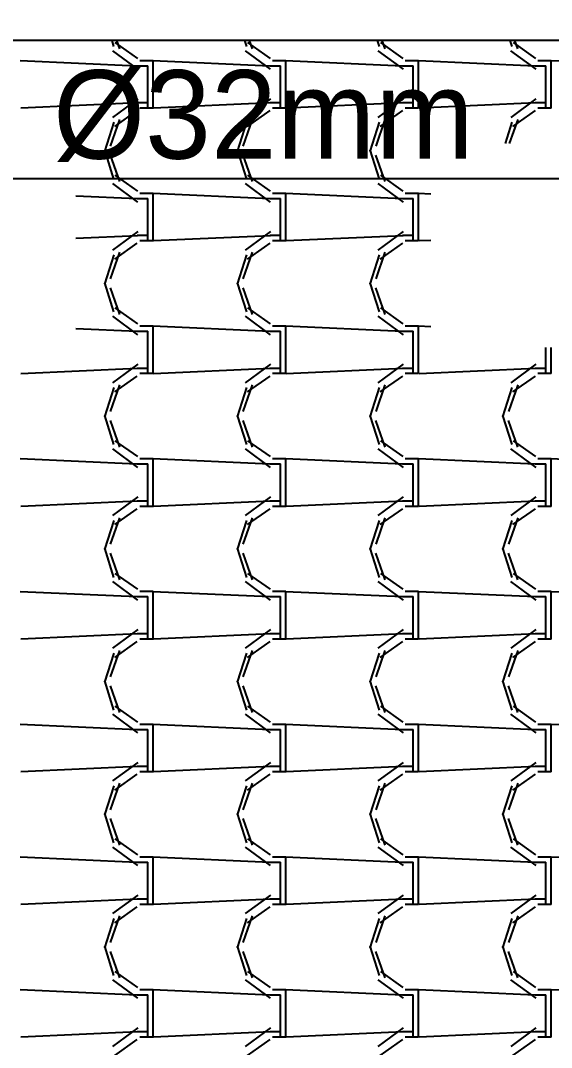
# Model space of a CAD drawing. Header units: millimetres. Extents: x -336 to -33, y -135 to 770.
# Drawn here: x -176.751 to -175.551, y 719.557 to 721.879 of the extents above; entities that cross this region are included whole.
import ezdxf
from ezdxf.enums import TextEntityAlignment as Align

# ---------------------------------------------------------------- set-up
doc = ezdxf.new("R2010")
doc.units = ezdxf.units.MM
doc.header["$LTSCALE"] = 50
doc.header["$MEASUREMENT"] = 0
for name, color, linetype in [('-HIDRO', 8, 'CONTINUOUS'), ('AF', 5, 'CONTINUOUS'), ('TEXTO', 4, 'CONTINUOUS')]:
    doc.layers.add(name, color=color, linetype=linetype)

msp = doc.modelspace()

# ---------------------------------------------------------------- linework, layer by layer
at = {"layer": '-HIDRO', "linetype": 'Continuous'}
for p, q in [((-176.5449, 721.8333), (-176.5407, 721.8201)), ((-176.5379, 721.829), (-176.4869, 721.793)), ((-176.5343, 721.8333), (-176.5278, 721.8146)), ((-176.2449, 721.8333), (-176.2407, 721.8201)), ((-176.2379, 721.829), (-176.1869, 721.793)), ((-176.2343, 721.8333), (-176.2278, 721.8146)), ((-175.9449, 721.8333), (-175.9407, 721.8201)), ((-175.9379, 721.829), (-175.8869, 721.793)), ((-175.9343, 721.8333), (-175.9278, 721.8146)), ((-175.6449, 721.8333), (-175.6407, 721.8201)), ((-175.6379, 721.829), (-175.5869, 721.793)), ((-175.6343, 721.8333), (-175.6278, 721.8146)), ((-176.5436, 721.8105), (-176.4866, 721.7685)), ((-176.2436, 721.8105), (-176.1866, 721.7685)), ((-175.9436, 721.8105), (-175.8866, 721.7685)), ((-175.6436, 721.8105), (-175.5866, 721.7685)), ((-176.4879, 721.7757), (-176.752, 721.7877)), ((-176.4817, 721.7885), (-176.4517, 721.7885)), ((-176.1879, 721.7757), (-176.4519, 721.7877)), ((-176.4517, 721.6925), (-176.4517, 721.7885)), ((-176.1817, 721.7885), (-176.1517, 721.7885)), ((-175.8879, 721.7757), (-176.1519, 721.7877)), ((-176.1517, 721.6925), (-176.1517, 721.7885)), ((-175.8817, 721.7885), (-175.8517, 721.7885)), ((-175.5879, 721.7757), (-175.8519, 721.7877)), ((-175.8517, 721.6925), (-175.8517, 721.7885)), ((-175.5817, 721.7885), (-175.5517, 721.7885)), ((-175.2879, 721.7757), (-175.5519, 721.7877)), ((-175.5517, 721.6925), (-175.5517, 721.7885)), ((-176.4877, 721.7765), (-176.4637, 721.7765)), ((-176.4637, 721.6925), (-176.4637, 721.7765)), ((-176.1877, 721.7765), (-176.1637, 721.7765)), ((-176.1637, 721.6925), (-176.1637, 721.7765)), ((-175.8877, 721.7765), (-175.8637, 721.7765)), ((-175.8637, 721.6925), (-175.8637, 721.7765)), ((-175.5877, 721.7765), (-175.5637, 721.7765)), ((-175.5637, 721.6925), (-175.5637, 721.7765)), ((-176.4865, 721.6924), (-176.7505, 721.6804)), ((-176.4863, 721.7019), (-176.5433, 721.6599)), ((-176.4637, 721.6925), (-176.4877, 721.6925)), ((-176.4637, 721.6805), (-176.4637, 721.6925)), ((-176.4517, 721.6805), (-176.4517, 721.6925)), ((-176.1865, 721.6924), (-176.4505, 721.6804)), ((-176.1863, 721.7019), (-176.2433, 721.6599)), ((-176.1637, 721.6925), (-176.1877, 721.6925)), ((-176.1637, 721.6805), (-176.1637, 721.6925)), ((-176.1517, 721.6805), (-176.1517, 721.6925)), ((-175.8865, 721.6924), (-176.1505, 721.6804)), ((-175.8863, 721.7019), (-175.9433, 721.6599)), ((-175.8637, 721.6925), (-175.8877, 721.6925)), ((-175.8637, 721.6805), (-175.8637, 721.6925)), ((-175.8517, 721.6805), (-175.8517, 721.6925)), ((-175.5865, 721.6924), (-175.8505, 721.6804)), ((-175.5863, 721.7019), (-175.6433, 721.6599)), ((-175.5637, 721.6925), (-175.5877, 721.6925)), ((-175.5637, 721.6805), (-175.5637, 721.6925)), ((-175.5517, 721.6805), (-175.5517, 721.6925)), ((-176.4879, 721.6752), (-176.5389, 721.6392)), ((-176.4517, 721.6805), (-176.4817, 721.6805)), ((-176.1879, 721.6752), (-176.2389, 721.6392)), ((-176.1517, 721.6805), (-176.1817, 721.6805)), ((-175.8879, 721.6752), (-175.9389, 721.6392)), ((-175.8517, 721.6805), (-175.8817, 721.6805)), ((-175.5879, 721.6752), (-175.6389, 721.6392)), ((-175.5517, 721.6805), (-175.5817, 721.6805)), ((-176.5405, 721.6489), (-176.5615, 721.5829)), ((-176.5274, 721.6549), (-176.5484, 721.5949)), ((-176.2405, 721.6489), (-176.2615, 721.5829)), ((-176.2274, 721.6549), (-176.2484, 721.5949)), ((-175.9405, 721.6489), (-175.9615, 721.5829)), ((-175.9274, 721.6549), (-175.9484, 721.5949)), ((-175.6405, 721.6489), (-175.6559, 721.6004)), ((-175.6274, 721.6549), (-175.6465, 721.6004)), ((-176.5617, 721.5861), (-176.5407, 721.5201)), ((-176.5488, 721.5746), (-176.5278, 721.5146)), ((-176.2617, 721.5861), (-176.2407, 721.5201)), ((-176.2488, 721.5746), (-176.2278, 721.5146)), ((-175.9617, 721.5861), (-175.9407, 721.5201)), ((-175.9488, 721.5746), (-175.9278, 721.5146)), ((-176.5379, 721.529), (-176.4869, 721.493)), ((-176.2379, 721.529), (-176.1869, 721.493)), ((-175.9379, 721.529), (-175.8869, 721.493)), ((-176.5436, 721.5105), (-176.4866, 721.4685)), ((-176.2436, 721.5105), (-176.1866, 721.4685)), ((-175.9436, 721.5105), (-175.8866, 721.4685)), ((-176.488, 721.4757), (-176.6265, 721.482)), ((-176.4817, 721.4885), (-176.4517, 721.4885)), ((-176.188, 721.4757), (-176.452, 721.4877)), ((-176.4517, 721.3925), (-176.4517, 721.4885)), ((-176.1817, 721.4885), (-176.1517, 721.4885)), ((-175.888, 721.4757), (-176.152, 721.4877)), ((-176.1517, 721.3925), (-176.1517, 721.4885)), ((-175.8817, 721.4885), (-175.8517, 721.4885)), ((-175.8236, 721.4864), (-175.852, 721.4877)), ((-175.8517, 721.3925), (-175.8517, 721.4885)), ((-176.4877, 721.4765), (-176.4637, 721.4765)), ((-176.4637, 721.3925), (-176.4637, 721.4765)), ((-176.1877, 721.4765), (-176.1637, 721.4765)), ((-176.1637, 721.3925), (-176.1637, 721.4765)), ((-175.8877, 721.4765), (-175.8637, 721.4765)), ((-175.8637, 721.3925), (-175.8637, 721.4765)), ((-176.4865, 721.3924), (-176.6265, 721.3861)), ((-176.4863, 721.4019), (-176.5433, 721.3599)), ((-176.4637, 721.3925), (-176.4877, 721.3925)), ((-176.4637, 721.3805), (-176.4637, 721.3925)), ((-176.4517, 721.3805), (-176.4517, 721.3925)), ((-176.1865, 721.3924), (-176.4505, 721.3804)), ((-176.1863, 721.4019), (-176.2433, 721.3599)), ((-176.1637, 721.3925), (-176.1877, 721.3925)), ((-176.1637, 721.3805), (-176.1637, 721.3925)), ((-176.1517, 721.3805), (-176.1517, 721.3925)), ((-175.8865, 721.3924), (-176.1505, 721.3804)), ((-175.8863, 721.4019), (-175.9433, 721.3599)), ((-175.8637, 721.3925), (-175.8877, 721.3925)), ((-175.8637, 721.3805), (-175.8637, 721.3925)), ((-175.8517, 721.3805), (-175.8517, 721.3925)), ((-176.4879, 721.3752), (-176.5389, 721.3392)), ((-176.4517, 721.3805), (-176.4817, 721.3805)), ((-176.1879, 721.3752), (-176.2389, 721.3392)), ((-176.1517, 721.3805), (-176.1817, 721.3805)), ((-175.8879, 721.3752), (-175.9389, 721.3392)), ((-175.8517, 721.3805), (-175.8817, 721.3805)), ((-175.8236, 721.3816), (-175.8505, 721.3804)), ((-176.5405, 721.3489), (-176.5615, 721.2829)), ((-176.5274, 721.3549), (-176.5484, 721.2949)), ((-176.2405, 721.3489), (-176.2615, 721.2829)), ((-176.2274, 721.3549), (-176.2484, 721.2949)), ((-175.9405, 721.3489), (-175.9615, 721.2829)), ((-175.9274, 721.3549), (-175.9484, 721.2949)), ((-176.5617, 721.2861), (-176.5407, 721.2201)), ((-176.5488, 721.2746), (-176.5278, 721.2146)), ((-176.2617, 721.2861), (-176.2407, 721.2201)), ((-176.2488, 721.2746), (-176.2278, 721.2146)), ((-175.9617, 721.2861), (-175.9407, 721.2201)), ((-175.9488, 721.2746), (-175.9278, 721.2146)), ((-176.5379, 721.229), (-176.4869, 721.193)), ((-176.2379, 721.229), (-176.1869, 721.193)), ((-175.9379, 721.229), (-175.8869, 721.193)), ((-176.5436, 721.2105), (-176.4866, 721.1685)), ((-176.2436, 721.2105), (-176.1866, 721.1685)), ((-175.9436, 721.2105), (-175.8866, 721.1685)), ((-176.488, 721.1757), (-176.6265, 721.182)), ((-176.4817, 721.1885), (-176.4517, 721.1885)), ((-176.188, 721.1757), (-176.452, 721.1877)), ((-176.4517, 721.0925), (-176.4517, 721.1885)), ((-176.1817, 721.1885), (-176.1517, 721.1885)), ((-175.888, 721.1757), (-176.152, 721.1877)), ((-176.1517, 721.0925), (-176.1517, 721.1885)), ((-175.8817, 721.1885), (-175.8517, 721.1885)), ((-175.8236, 721.1864), (-175.852, 721.1877)), ((-175.8517, 721.0925), (-175.8517, 721.1885)), ((-176.4877, 721.1765), (-176.4637, 721.1765)), ((-176.4637, 721.0925), (-176.4637, 721.1765)), ((-176.1877, 721.1765), (-176.1637, 721.1765)), ((-176.1637, 721.0925), (-176.1637, 721.1765)), ((-175.8877, 721.1765), (-175.8637, 721.1765)), ((-175.8637, 721.0925), (-175.8637, 721.1765)), ((-175.5637, 721.0925), (-175.5637, 721.1397)), ((-175.5517, 721.0925), (-175.5517, 721.1397)), ((-176.4865, 721.0924), (-176.7505, 721.0804)), ((-176.4863, 721.1019), (-176.5433, 721.0599)), ((-176.4637, 721.0925), (-176.4877, 721.0925)), ((-176.4637, 721.0805), (-176.4637, 721.0925)), ((-176.4517, 721.0805), (-176.4517, 721.0925)), ((-176.1865, 721.0924), (-176.4505, 721.0804)), ((-176.1863, 721.1019), (-176.2433, 721.0599)), ((-176.1637, 721.0925), (-176.1877, 721.0925)), ((-176.1637, 721.0805), (-176.1637, 721.0925)), ((-176.1517, 721.0805), (-176.1517, 721.0925)), ((-175.8865, 721.0924), (-176.1505, 721.0804)), ((-175.8863, 721.1019), (-175.9433, 721.0599)), ((-175.8637, 721.0925), (-175.8877, 721.0925)), ((-175.8637, 721.0805), (-175.8637, 721.0925)), ((-175.8517, 721.0805), (-175.8517, 721.0925)), ((-175.5865, 721.0924), (-175.8505, 721.0804)), ((-175.5863, 721.1019), (-175.6433, 721.0599)), ((-175.5637, 721.0925), (-175.5877, 721.0925)), ((-175.5637, 721.0805), (-175.5637, 721.0925)), ((-175.5517, 721.0805), (-175.5517, 721.0925)), ((-176.4879, 721.0752), (-176.5389, 721.0392)), ((-176.4517, 721.0805), (-176.4817, 721.0805)), ((-176.1879, 721.0752), (-176.2389, 721.0392)), ((-176.1517, 721.0805), (-176.1817, 721.0805)), ((-175.8879, 721.0752), (-175.9389, 721.0392)), ((-175.8517, 721.0805), (-175.8817, 721.0805)), ((-175.5879, 721.0752), (-175.6389, 721.0392)), ((-175.5517, 721.0805), (-175.5817, 721.0805)), ((-176.5405, 721.0489), (-176.5615, 720.9829)), ((-176.5274, 721.0549), (-176.5484, 720.9949)), ((-176.2405, 721.0489), (-176.2615, 720.9829)), ((-176.2274, 721.0549), (-176.2484, 720.9949)), ((-175.9405, 721.0489), (-175.9615, 720.9829)), ((-175.9274, 721.0549), (-175.9484, 720.9949)), ((-175.6405, 721.0489), (-175.6615, 720.9829)), ((-175.6274, 721.0549), (-175.6484, 720.9949)), ((-176.5617, 720.9861), (-176.5407, 720.9201)), ((-176.5488, 720.9746), (-176.5278, 720.9146)), ((-176.2617, 720.9861), (-176.2407, 720.9201)), ((-176.2488, 720.9746), (-176.2278, 720.9146)), ((-175.9617, 720.9861), (-175.9407, 720.9201)), ((-175.9488, 720.9746), (-175.9278, 720.9146)), ((-175.6617, 720.9861), (-175.6407, 720.9201)), ((-175.6488, 720.9746), (-175.6278, 720.9146)), ((-176.5379, 720.929), (-176.4869, 720.893)), ((-176.2379, 720.929), (-176.1869, 720.893)), ((-175.9379, 720.929), (-175.8869, 720.893)), ((-175.6379, 720.929), (-175.5869, 720.893)), ((-176.5436, 720.9105), (-176.4866, 720.8685)), ((-176.2436, 720.9105), (-176.1866, 720.8685)), ((-175.9436, 720.9105), (-175.8866, 720.8685)), ((-175.6436, 720.9105), (-175.5866, 720.8685)), ((-176.488, 720.8757), (-176.752, 720.8877)), ((-176.4877, 720.8765), (-176.4637, 720.8765)), ((-176.4817, 720.8885), (-176.4517, 720.8885)), ((-176.4637, 720.7925), (-176.4637, 720.8765)), ((-176.188, 720.8757), (-176.452, 720.8877)), ((-176.4517, 720.7925), (-176.4517, 720.8885)), ((-176.1877, 720.8765), (-176.1637, 720.8765)), ((-176.1817, 720.8885), (-176.1517, 720.8885)), ((-176.1637, 720.7925), (-176.1637, 720.8765)), ((-175.888, 720.8757), (-176.152, 720.8877)), ((-176.1517, 720.7925), (-176.1517, 720.8885)), ((-175.8877, 720.8765), (-175.8637, 720.8765)), ((-175.8817, 720.8885), (-175.8517, 720.8885)), ((-175.8637, 720.7925), (-175.8637, 720.8765)), ((-175.588, 720.8757), (-175.852, 720.8877)), ((-175.8517, 720.7925), (-175.8517, 720.8885)), ((-175.5877, 720.8765), (-175.5637, 720.8765)), ((-175.5817, 720.8885), (-175.5517, 720.8885)), ((-175.5637, 720.7925), (-175.5637, 720.8765)), ((-175.288, 720.8757), (-175.552, 720.8877)), ((-175.5517, 720.7925), (-175.5517, 720.8885)), ((-176.4865, 720.7924), (-176.7505, 720.7804)), ((-176.4863, 720.8019), (-176.5433, 720.7599)), ((-176.4637, 720.7925), (-176.4877, 720.7925)), ((-176.4637, 720.7805), (-176.4637, 720.7925)), ((-176.4517, 720.7805), (-176.4517, 720.7925)), ((-176.1865, 720.7924), (-176.4505, 720.7804)), ((-176.1863, 720.8019), (-176.2433, 720.7599)), ((-176.1637, 720.7925), (-176.1877, 720.7925)), ((-176.1637, 720.7805), (-176.1637, 720.7925)), ((-176.1517, 720.7805), (-176.1517, 720.7925)), ((-175.8865, 720.7924), (-176.1505, 720.7804)), ((-175.8863, 720.8019), (-175.9433, 720.7599)), ((-175.8637, 720.7925), (-175.8877, 720.7925)), ((-175.8637, 720.7805), (-175.8637, 720.7925)), ((-175.8517, 720.7805), (-175.8517, 720.7925)), ((-175.5865, 720.7924), (-175.8505, 720.7804)), ((-175.5863, 720.8019), (-175.6433, 720.7599)), ((-175.5637, 720.7925), (-175.5877, 720.7925)), ((-175.5637, 720.7805), (-175.5637, 720.7925)), ((-175.5517, 720.7805), (-175.5517, 720.7925)), ((-176.4879, 720.7752), (-176.5389, 720.7392)), ((-176.4517, 720.7805), (-176.4817, 720.7805)), ((-176.1879, 720.7752), (-176.2389, 720.7392)), ((-176.1517, 720.7805), (-176.1817, 720.7805)), ((-175.8879, 720.7752), (-175.9389, 720.7392)), ((-175.8517, 720.7805), (-175.8817, 720.7805)), ((-175.5879, 720.7752), (-175.6389, 720.7392)), ((-175.5517, 720.7805), (-175.5817, 720.7805)), ((-176.5405, 720.7489), (-176.5615, 720.6829)), ((-176.5274, 720.7549), (-176.5484, 720.6949)), ((-176.2405, 720.7489), (-176.2615, 720.6829)), ((-176.2274, 720.7549), (-176.2484, 720.6949)), ((-175.9405, 720.7489), (-175.9615, 720.6829)), ((-175.9274, 720.7549), (-175.9484, 720.6949)), ((-175.6405, 720.7489), (-175.6615, 720.6829)), ((-175.6274, 720.7549), (-175.6484, 720.6949)), ((-176.5617, 720.6861), (-176.5407, 720.6201)), ((-176.5488, 720.6746), (-176.5278, 720.6146)), ((-176.2617, 720.6861), (-176.2407, 720.6201)), ((-176.2488, 720.6746), (-176.2278, 720.6146)), ((-175.9617, 720.6861), (-175.9407, 720.6201)), ((-175.9488, 720.6746), (-175.9278, 720.6146)), ((-175.6617, 720.6861), (-175.6407, 720.6201)), ((-175.6488, 720.6746), (-175.6278, 720.6146)), ((-176.5379, 720.629), (-176.4869, 720.593)), ((-176.2379, 720.629), (-176.1869, 720.593)), ((-175.9379, 720.629), (-175.8869, 720.593)), ((-175.6379, 720.629), (-175.5869, 720.593)), ((-176.5436, 720.6105), (-176.4866, 720.5685)), ((-176.2436, 720.6105), (-176.1866, 720.5685)), ((-175.9436, 720.6105), (-175.8866, 720.5685)), ((-175.6436, 720.6105), (-175.5866, 720.5685)), ((-176.488, 720.5757), (-176.752, 720.5877)), ((-176.4877, 720.5765), (-176.4637, 720.5765)), ((-176.4817, 720.5885), (-176.4517, 720.5885)), ((-176.4637, 720.4925), (-176.4637, 720.5765)), ((-176.188, 720.5757), (-176.452, 720.5877)), ((-176.4517, 720.4925), (-176.4517, 720.5885)), ((-176.1877, 720.5765), (-176.1637, 720.5765)), ((-176.1817, 720.5885), (-176.1517, 720.5885)), ((-176.1637, 720.4925), (-176.1637, 720.5765)), ((-175.888, 720.5757), (-176.152, 720.5877)), ((-176.1517, 720.4925), (-176.1517, 720.5885)), ((-175.8877, 720.5765), (-175.8637, 720.5765)), ((-175.8817, 720.5885), (-175.8517, 720.5885)), ((-175.8637, 720.4925), (-175.8637, 720.5765)), ((-175.588, 720.5757), (-175.852, 720.5877)), ((-175.8517, 720.4925), (-175.8517, 720.5885)), ((-175.5877, 720.5765), (-175.5637, 720.5765)), ((-175.5817, 720.5885), (-175.5517, 720.5885)), ((-175.5637, 720.4925), (-175.5637, 720.5765)), ((-175.288, 720.5757), (-175.552, 720.5877)), ((-175.5517, 720.4925), (-175.5517, 720.5885)), ((-176.4865, 720.4924), (-176.7505, 720.4804)), ((-176.4863, 720.5019), (-176.5433, 720.4599)), ((-176.4637, 720.4925), (-176.4877, 720.4925)), ((-176.4637, 720.4805), (-176.4637, 720.4925)), ((-176.4517, 720.4805), (-176.4517, 720.4925)), ((-176.1865, 720.4924), (-176.4505, 720.4804)), ((-176.1863, 720.5019), (-176.2433, 720.4599)), ((-176.1637, 720.4925), (-176.1877, 720.4925)), ((-176.1637, 720.4805), (-176.1637, 720.4925)), ((-176.1517, 720.4805), (-176.1517, 720.4925)), ((-175.8865, 720.4924), (-176.1505, 720.4804)), ((-175.8863, 720.5019), (-175.9433, 720.4599)), ((-175.8637, 720.4925), (-175.8877, 720.4925)), ((-175.8637, 720.4805), (-175.8637, 720.4925)), ((-175.8517, 720.4805), (-175.8517, 720.4925)), ((-175.5865, 720.4924), (-175.8505, 720.4804)), ((-175.5863, 720.5019), (-175.6433, 720.4599)), ((-175.5637, 720.4925), (-175.5877, 720.4925)), ((-175.5637, 720.4805), (-175.5637, 720.4925)), ((-175.5517, 720.4805), (-175.5517, 720.4925)), ((-176.4879, 720.4752), (-176.5389, 720.4392)), ((-176.4517, 720.4805), (-176.4817, 720.4805)), ((-176.1879, 720.4752), (-176.2389, 720.4392)), ((-176.1517, 720.4805), (-176.1817, 720.4805)), ((-175.8879, 720.4752), (-175.9389, 720.4392)), ((-175.8517, 720.4805), (-175.8817, 720.4805)), ((-175.5879, 720.4752), (-175.6389, 720.4392)), ((-175.5517, 720.4805), (-175.5817, 720.4805)), ((-176.5405, 720.4489), (-176.5615, 720.3829)), ((-176.5274, 720.4549), (-176.5484, 720.3949)), ((-176.2405, 720.4489), (-176.2615, 720.3829)), ((-176.2274, 720.4549), (-176.2484, 720.3949)), ((-175.9405, 720.4489), (-175.9615, 720.3829)), ((-175.9274, 720.4549), (-175.9484, 720.3949)), ((-175.6405, 720.4489), (-175.6615, 720.3829)), ((-175.6274, 720.4549), (-175.6484, 720.3949)), ((-176.5617, 720.3861), (-176.5407, 720.3201)), ((-176.5488, 720.3746), (-176.5278, 720.3146)), ((-176.2617, 720.3861), (-176.2407, 720.3201)), ((-176.2488, 720.3746), (-176.2278, 720.3146)), ((-175.9617, 720.3861), (-175.9407, 720.3201)), ((-175.9488, 720.3746), (-175.9278, 720.3146)), ((-175.6617, 720.3861), (-175.6407, 720.3201)), ((-175.6488, 720.3746), (-175.6278, 720.3146)), ((-176.5379, 720.329), (-176.4869, 720.293)), ((-176.2379, 720.329), (-176.1869, 720.293)), ((-175.9379, 720.329), (-175.8869, 720.293)), ((-175.6379, 720.329), (-175.5869, 720.293)), ((-176.5436, 720.3105), (-176.4866, 720.2685)), ((-176.2436, 720.3105), (-176.1866, 720.2685)), ((-175.9436, 720.3105), (-175.8866, 720.2685)), ((-175.6436, 720.3105), (-175.5866, 720.2685)), ((-176.488, 720.2757), (-176.752, 720.2877)), ((-176.4877, 720.2765), (-176.4637, 720.2765)), ((-176.4817, 720.2885), (-176.4517, 720.2885)), ((-176.4637, 720.1925), (-176.4637, 720.2765)), ((-176.188, 720.2757), (-176.452, 720.2877)), ((-176.4517, 720.1925), (-176.4517, 720.2885)), ((-176.1877, 720.2765), (-176.1637, 720.2765)), ((-176.1817, 720.2885), (-176.1517, 720.2885)), ((-176.1637, 720.1925), (-176.1637, 720.2765)), ((-175.888, 720.2757), (-176.152, 720.2877)), ((-176.1517, 720.1925), (-176.1517, 720.2885)), ((-175.8877, 720.2765), (-175.8637, 720.2765)), ((-175.8817, 720.2885), (-175.8517, 720.2885)), ((-175.8637, 720.1925), (-175.8637, 720.2765)), ((-175.588, 720.2757), (-175.852, 720.2877)), ((-175.8517, 720.1925), (-175.8517, 720.2885)), ((-175.5877, 720.2765), (-175.5637, 720.2765)), ((-175.5817, 720.2885), (-175.5517, 720.2885)), ((-175.5637, 720.1925), (-175.5637, 720.2765)), ((-175.288, 720.2757), (-175.552, 720.2877)), ((-175.5517, 720.1925), (-175.5517, 720.2885)), ((-176.4865, 720.1924), (-176.7505, 720.1804)), ((-176.4863, 720.2019), (-176.5433, 720.1599)), ((-176.4637, 720.1925), (-176.4877, 720.1925)), ((-176.4517, 720.1805), (-176.4817, 720.1805)), ((-176.4637, 720.1805), (-176.4637, 720.1925)), ((-176.4517, 720.1805), (-176.4517, 720.1925)), ((-176.1865, 720.1924), (-176.4505, 720.1804)), ((-176.1863, 720.2019), (-176.2433, 720.1599)), ((-176.1637, 720.1925), (-176.1877, 720.1925)), ((-176.1517, 720.1805), (-176.1817, 720.1805)), ((-176.1637, 720.1805), (-176.1637, 720.1925)), ((-176.1517, 720.1805), (-176.1517, 720.1925)), ((-175.8865, 720.1924), (-176.1505, 720.1804)), ((-175.8863, 720.2019), (-175.9433, 720.1599)), ((-175.8637, 720.1925), (-175.8877, 720.1925)), ((-175.8517, 720.1805), (-175.8817, 720.1805)), ((-175.8637, 720.1805), (-175.8637, 720.1925)), ((-175.8517, 720.1805), (-175.8517, 720.1925)), ((-175.5865, 720.1924), (-175.8505, 720.1804)), ((-175.5863, 720.2019), (-175.6433, 720.1599)), ((-175.5637, 720.1925), (-175.5877, 720.1925)), ((-175.5517, 720.1805), (-175.5817, 720.1805)), ((-175.5637, 720.1805), (-175.5637, 720.1925)), ((-175.5517, 720.1805), (-175.5517, 720.1925)), ((-176.4879, 720.1752), (-176.5389, 720.1392)), ((-176.1879, 720.1752), (-176.2389, 720.1392)), ((-175.8879, 720.1752), (-175.9389, 720.1392)), ((-175.5879, 720.1752), (-175.6389, 720.1392)), ((-176.5405, 720.1489), (-176.5615, 720.0829)), ((-176.5274, 720.1549), (-176.5484, 720.0949)), ((-176.2405, 720.1489), (-176.2615, 720.0829)), ((-176.2274, 720.1549), (-176.2484, 720.0949)), ((-175.9405, 720.1489), (-175.9615, 720.0829)), ((-175.9274, 720.1549), (-175.9484, 720.0949)), ((-175.6405, 720.1489), (-175.6615, 720.0829)), ((-175.6274, 720.1549), (-175.6484, 720.0949)), ((-176.5617, 720.0861), (-176.5407, 720.0201)), ((-176.5488, 720.0746), (-176.5278, 720.0146)), ((-176.2617, 720.0861), (-176.2407, 720.0201)), ((-176.2488, 720.0746), (-176.2278, 720.0146)), ((-175.9617, 720.0861), (-175.9407, 720.0201)), ((-175.9488, 720.0746), (-175.9278, 720.0146)), ((-175.6617, 720.0861), (-175.6407, 720.0201)), ((-175.6488, 720.0746), (-175.6278, 720.0146)), ((-176.5379, 720.029), (-176.4869, 719.993)), ((-176.2379, 720.029), (-176.1869, 719.993)), ((-175.9379, 720.029), (-175.8869, 719.993)), ((-175.6379, 720.029), (-175.5869, 719.993)), ((-176.5436, 720.0105), (-176.4866, 719.9685)), ((-176.2436, 720.0105), (-176.1866, 719.9685)), ((-175.9436, 720.0105), (-175.8866, 719.9685)), ((-175.6436, 720.0105), (-175.5866, 719.9685)), ((-176.488, 719.9757), (-176.752, 719.9877)), ((-176.4877, 719.9765), (-176.4637, 719.9765)), ((-176.4817, 719.9885), (-176.4517, 719.9885)), ((-176.4637, 719.8925), (-176.4637, 719.9765)), ((-176.188, 719.9757), (-176.452, 719.9877)), ((-176.4517, 719.8925), (-176.4517, 719.9885)), ((-176.1877, 719.9765), (-176.1637, 719.9765)), ((-176.1817, 719.9885), (-176.1517, 719.9885)), ((-176.1637, 719.8925), (-176.1637, 719.9765)), ((-175.888, 719.9757), (-176.152, 719.9877)), ((-176.1517, 719.8925), (-176.1517, 719.9885)), ((-175.8877, 719.9765), (-175.8637, 719.9765)), ((-175.8817, 719.9885), (-175.8517, 719.9885)), ((-175.8637, 719.8925), (-175.8637, 719.9765)), ((-175.588, 719.9757), (-175.852, 719.9877)), ((-175.8517, 719.8925), (-175.8517, 719.9885)), ((-175.5877, 719.9765), (-175.5637, 719.9765)), ((-175.5817, 719.9885), (-175.5517, 719.9885)), ((-175.5637, 719.8925), (-175.5637, 719.9765)), ((-175.288, 719.9757), (-175.552, 719.9877)), ((-175.5517, 719.8925), (-175.5517, 719.9885)), ((-176.4863, 719.9019), (-176.5433, 719.8599)), ((-176.1863, 719.9019), (-176.2433, 719.8599)), ((-175.8863, 719.9019), (-175.9433, 719.8599)), ((-175.5863, 719.9019), (-175.6433, 719.8599)), ((-176.4865, 719.8924), (-176.7505, 719.8804)), ((-176.4637, 719.8925), (-176.4877, 719.8925)), ((-176.4517, 719.8805), (-176.4817, 719.8805)), ((-176.4637, 719.8805), (-176.4637, 719.8925)), ((-176.4517, 719.8805), (-176.4517, 719.8925)), ((-176.1865, 719.8924), (-176.4505, 719.8804)), ((-176.1637, 719.8925), (-176.1877, 719.8925)), ((-176.1517, 719.8805), (-176.1817, 719.8805)), ((-176.1637, 719.8805), (-176.1637, 719.8925)), ((-176.1517, 719.8805), (-176.1517, 719.8925)), ((-175.8865, 719.8924), (-176.1505, 719.8804)), ((-175.8637, 719.8925), (-175.8877, 719.8925)), ((-175.8517, 719.8805), (-175.8817, 719.8805)), ((-175.8637, 719.8805), (-175.8637, 719.8925)), ((-175.8517, 719.8805), (-175.8517, 719.8925)), ((-175.5865, 719.8924), (-175.8505, 719.8804)), ((-175.5637, 719.8925), (-175.5877, 719.8925)), ((-175.5517, 719.8805), (-175.5817, 719.8805)), ((-175.5637, 719.8805), (-175.5637, 719.8925)), ((-175.5517, 719.8805), (-175.5517, 719.8925)), ((-176.5274, 719.8549), (-176.5484, 719.7949)), ((-176.4879, 719.8752), (-176.5389, 719.8392)), ((-176.2274, 719.8549), (-176.2484, 719.7949)), ((-176.1879, 719.8752), (-176.2389, 719.8392)), ((-175.9274, 719.8549), (-175.9484, 719.7949)), ((-175.8879, 719.8752), (-175.9389, 719.8392)), ((-175.6274, 719.8549), (-175.6484, 719.7949)), ((-175.5879, 719.8752), (-175.6389, 719.8392)), ((-176.5405, 719.8489), (-176.5615, 719.7829)), ((-176.2405, 719.8489), (-176.2615, 719.7829)), ((-175.9405, 719.8489), (-175.9615, 719.7829)), ((-175.6405, 719.8489), (-175.6615, 719.7829)), ((-176.5617, 719.7861), (-176.5407, 719.7201)), ((-176.2617, 719.7861), (-176.2407, 719.7201)), ((-175.9617, 719.7861), (-175.9407, 719.7201)), ((-175.6617, 719.7861), (-175.6407, 719.7201)), ((-176.5488, 719.7746), (-176.5278, 719.7146)), ((-176.2488, 719.7746), (-176.2278, 719.7146)), ((-175.9488, 719.7746), (-175.9278, 719.7146)), ((-175.6488, 719.7746), (-175.6278, 719.7146)), ((-176.5379, 719.729), (-176.4869, 719.693)), ((-176.2379, 719.729), (-176.1869, 719.693)), ((-175.9379, 719.729), (-175.8869, 719.693)), ((-175.6379, 719.729), (-175.5869, 719.693)), ((-176.5436, 719.7105), (-176.4866, 719.6685)), ((-176.2436, 719.7105), (-176.1866, 719.6685)), ((-175.9436, 719.7105), (-175.8866, 719.6685)), ((-175.6436, 719.7105), (-175.5866, 719.6685)), ((-176.488, 719.6757), (-176.752, 719.6877)), ((-176.4877, 719.6765), (-176.4637, 719.6765)), ((-176.4817, 719.6885), (-176.4517, 719.6885)), ((-176.4637, 719.5925), (-176.4637, 719.6765)), ((-176.188, 719.6757), (-176.452, 719.6877)), ((-176.4517, 719.5925), (-176.4517, 719.6885)), ((-176.1877, 719.6765), (-176.1637, 719.6765)), ((-176.1817, 719.6885), (-176.1517, 719.6885)), ((-176.1637, 719.5925), (-176.1637, 719.6765)), ((-175.888, 719.6757), (-176.152, 719.6877)), ((-176.1517, 719.5925), (-176.1517, 719.6885)), ((-175.8877, 719.6765), (-175.8637, 719.6765)), ((-175.8817, 719.6885), (-175.8517, 719.6885)), ((-175.8637, 719.5925), (-175.8637, 719.6765)), ((-175.588, 719.6757), (-175.852, 719.6877)), ((-175.8517, 719.5925), (-175.8517, 719.6885)), ((-175.5877, 719.6765), (-175.5637, 719.6765)), ((-175.5817, 719.6885), (-175.5517, 719.6885)), ((-175.5637, 719.5925), (-175.5637, 719.6765)), ((-175.288, 719.6757), (-175.552, 719.6877)), ((-175.5517, 719.5925), (-175.5517, 719.6885)), ((-176.4863, 719.6019), (-176.5433, 719.5599)), ((-176.1863, 719.6019), (-176.2433, 719.5599)), ((-175.8863, 719.6019), (-175.9433, 719.5599)), ((-175.5863, 719.6019), (-175.6433, 719.5599)), ((-176.4865, 719.5924), (-176.7505, 719.5804)), ((-176.4637, 719.5925), (-176.4877, 719.5925)), ((-176.4517, 719.5805), (-176.4817, 719.5805)), ((-176.4637, 719.5805), (-176.4637, 719.5925)), ((-176.4517, 719.5805), (-176.4517, 719.5925)), ((-176.1865, 719.5924), (-176.4505, 719.5804)), ((-176.1637, 719.5925), (-176.1877, 719.5925)), ((-176.1517, 719.5805), (-176.1817, 719.5805)), ((-176.1637, 719.5805), (-176.1637, 719.5925)), ((-176.1517, 719.5805), (-176.1517, 719.5925)), ((-175.8865, 719.5924), (-176.1505, 719.5804)), ((-175.8637, 719.5925), (-175.8877, 719.5925)), ((-175.8517, 719.5805), (-175.8817, 719.5805)), ((-175.8637, 719.5805), (-175.8637, 719.5925)), ((-175.8517, 719.5805), (-175.8517, 719.5925)), ((-175.5865, 719.5924), (-175.8505, 719.5804)), ((-175.5637, 719.5925), (-175.5877, 719.5925)), ((-175.5517, 719.5805), (-175.5817, 719.5805)), ((-175.5637, 719.5805), (-175.5637, 719.5925)), ((-175.5517, 719.5805), (-175.5517, 719.5925)), ((-176.4879, 719.5752), (-176.5389, 719.5392)), ((-176.1879, 719.5752), (-176.2389, 719.5392)), ((-175.8879, 719.5752), (-175.9389, 719.5392)), ((-175.5879, 719.5752), (-175.6389, 719.5392))]:
    msp.add_line(p, q, dxfattribs=at)
msp.add_lwpolyline([(-178.1324, 724.1333), (-175.4324, 724.1333), (-175.4324, 721.8333), (-178.1324, 721.8333)], dxfattribs=at)
at = {"layer": 'AF', "color": 5, "linetype": 'Continuous'}
msp.add_line((-178.2119, 721.5216), (-174.0101, 721.5216), dxfattribs=at)

# ---------------------------------------------------------------- texts
at = {"layer": 'TEXTO'}
msp.add_text('Ø32mm', height=0.2, dxfattribs=at).set_placement((-176.202, 721.6665), align=Align.MIDDLE_CENTER)

doc.saveas('drawing.dxf')
